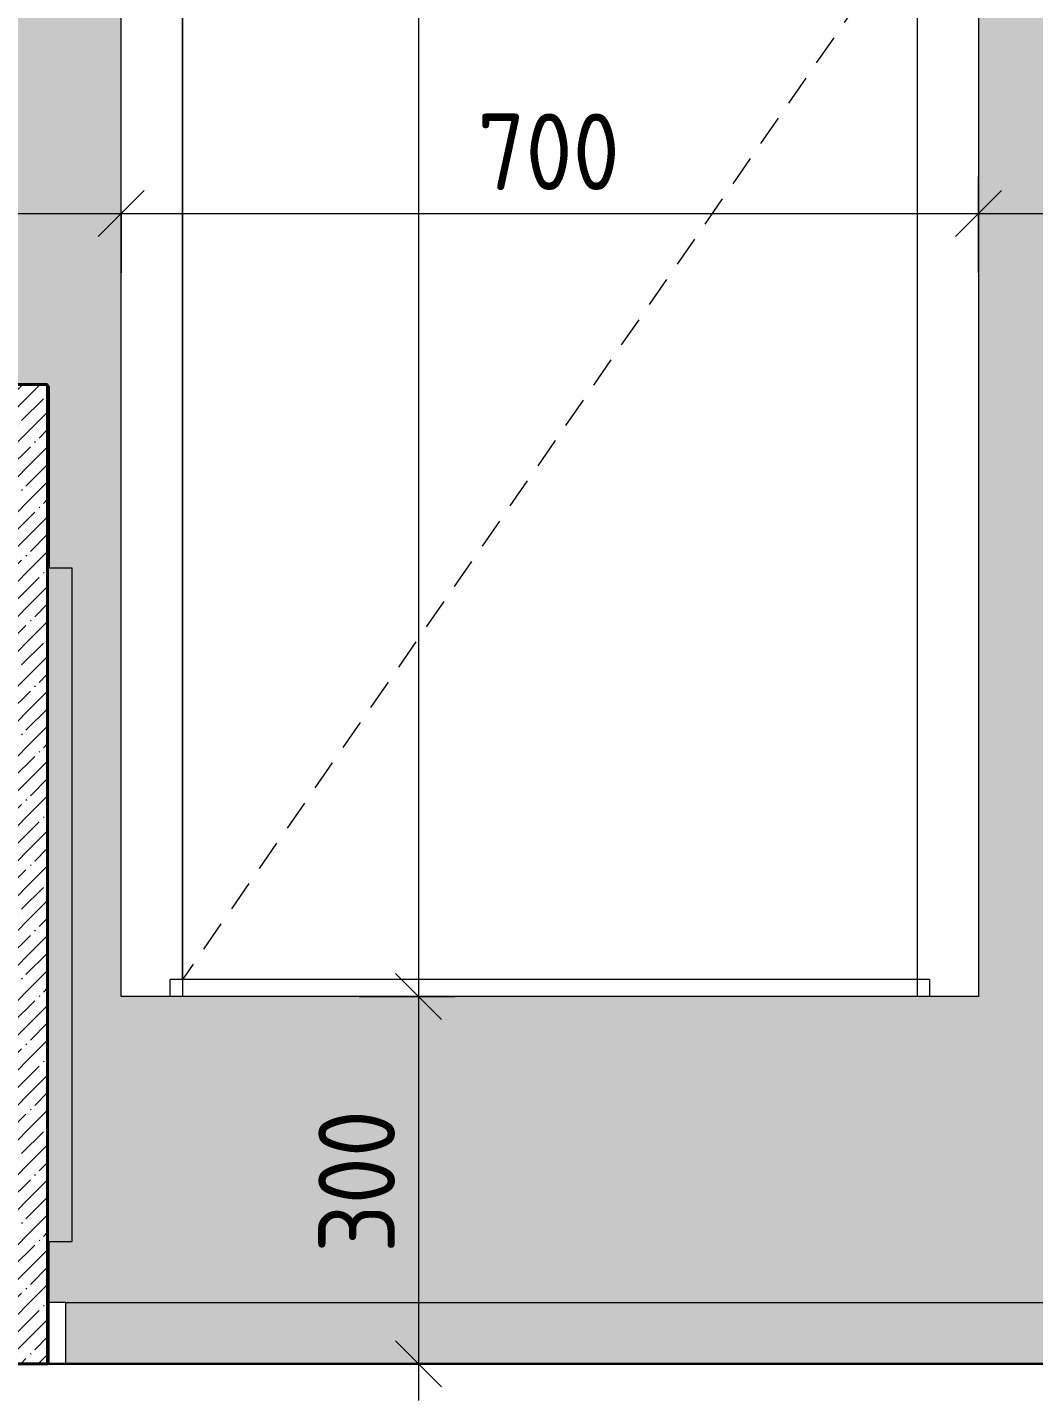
# Model space of a CAD drawing. Header units: millimetres. Extents: x -3511 to 67671, y -1987 to 16130.
# Drawn here: x 48679 to 49500, y 8370 to 9492 of the extents above; entities that cross this region are included whole.
import ezdxf

# ---------------------------------------------------------------- set-up
doc = ezdxf.new("R2010")
doc.units = ezdxf.units.MM
doc.linetypes.add('200_ШТРИХ__ш1_п0_6_', pattern=[40, 25, -15])
for name, color, linetype, lineweight in [('A-ANNO-DIMS', 7, 'Continuous', 9), ('A-ANNO-DIMS-25', 7, 'Continuous', 9), ('A-DOOR', 7, 'Continuous', 9), ('A-DOOR-2', 7, '200_ШТРИХ__ш1_п0_6_', 9), ('A-DOOR-FRAM-1', 7, 'Continuous', 9), ('A-GENM', 7, 'Continuous', 9), ('A-WALL', 7, 'Continuous', 9), ('A-WALL-7', 7, 'Continuous', 40), ('A-WALL-PATT', 7, 'Continuous', 9), ('I-WALL', 7, 'Continuous', 9), ('Знаки', 7, 'Continuous', 9), ('Знаки-1', 7, 'Continuous', 18)]:
    doc.layers.add(name, color=color, linetype=linetype, lineweight=lineweight)
for name, color, linetype, lineweight, true_color in [('A-FLOR-FNSH-1', 7, 'Continuous', 30, 0x3c3c3c), ('A-WALL-6', 7, 'Continuous', 9, 0x787878), ('A-WALL-FNSH-3', 7, 'Continuous', 30, 0x3c3c3c), ('I-WALL-1', 7, 'Continuous', 9, 0x787878)]:
    doc.layers.add(name, color=color, linetype=linetype, lineweight=lineweight, true_color=true_color)
doc.styles.add('ISOCPEUR_2', font='isocpeur.ttf', dxfattribs={"width": 0.9, "height": 62.5})
doc.dimstyles.new('ISO-2_5_0_9К_БОЛЬШОЙ_1', dxfattribs={"dimscale": 304.8, "dimtxt": 62.248823, "dimasz": 0.123031, "dimexe": 0.098425, "dimexo": 0.246063, "dimgap": 0, "dimtad": 1, "dimdec": 0, "dimrnd": 10, "dimzin": 0, "dimdsep": 46, "dimtxsty": 'ISOCPEUR_2', "dimblk1": 'OBLIQUE', "dimblk2": 'OBLIQUE', "dimsah": 1, "dimcen": 0.09, "dimdle": 0.098425, "dimazin": 0, "dimtfac": 1, "dimtdec": 4, "dimtix": 1, "dimtmove": 0, "dimatfit": 3, "dimfxl": 1, "dimtvp": 1, "dimtolj": 1, "dimtzin": 0, "dimarcsym": 2})
pattern_1 = [(45, (0, 0), (-14.25598, 14.25598), []), (45, (14.256, 0), (-14.25598, 14.25598), [25.202, -5.04, 0.8382, -4.202])]

# ---------------------------------------------------------------- blocks, each defined once
blk = doc.blocks.new('110_Дверь_СКБ_1Ст - д-18 700x2100h_Технический шкаф ЭОМ и СС-23257539-Развертка 3_45-3')
at = {"layer": 'A-DOOR'}
for p, q in [((-11800, 8714), (-11800, 10450)), ((-11200, 10450), (-11200, 8714)), ((-11200, 8714), (-11800, 8714))]:
    blk.add_line(p, q, dxfattribs=at)
at = {"layer": 'A-DOOR-2'}
blk.add_line((-11200, 9582), (-11800, 8714), dxfattribs=at)
at = {"layer": 'A-DOOR-FRAM-1'}
for p, q in [((-11800, 10500), (-11800, 8700)), ((-11200, 10500), (-11200, 8700)), ((-11810, 8700), (-11810, 8714)), ((-11190, 8714), (-11810, 8714)), ((-11190, 8714), (-11190, 8700))]:
    blk.add_line(p, q, dxfattribs=at)
blk = doc.blocks.new('Плинтус - Плинтус темный _ст_школа_-33413724-Развертка 3_45-3')
at = {"layer": 'A-GENM'}
blk.add_hatch(color=256, dxfattribs=at).paths.add_polyline_path([(-10900, 8400), (-10864, 8400), (-10864, 8450), (-14565, 8450), (-14565, 8400), (-10987.2, 8400)])
blk.add_line((-14565, 8450), (-10864, 8450), dxfattribs=at)
blk = doc.blocks.new('Съемный металлический экран с перфорацией - E1-31419150-Развертка 3_45-3')
at = {"layer": 'Знаки'}
blk.add_hatch(color=256, dxfattribs=at).paths.add_polyline_path([(-14580, 8500), (-14560, 8500), (-14560, 9050), (-14580, 9050), (-14580, 8503.3)])
at = {"layer": 'Знаки-1'}
for p, q in [((-14560, 9050), (-14580, 9050)), ((-14580, 9050), (-14580, 8500)), ((-14560, 8500), (-14560, 9050)), ((-14580, 8500), (-14560, 8500))]:
    blk.add_line(p, q, dxfattribs=at)
blk = doc.blocks.new('Зашивка приборов отопления34 - Зашивка приборов отопления-33324488-Развертка 3_45-3')
at = {"layer": 'A-WALL-6'}
h = blk.add_hatch(dxfattribs=at)
h.set_pattern_fill('FP_24', color=256, style=0, pattern_type=2)
h.set_pattern_definition(pattern_1)
h.paths.add_polyline_path([(-14976, 9130), (-14655, 9130), (-14655, 9200), (-14976, 9200), (-14976, 9195.7)])
h = blk.add_hatch(dxfattribs=at)
h.set_pattern_fill('FP_24', color=256, style=0, pattern_type=2)
h.set_pattern_definition(pattern_1)
h.paths.add_polyline_path([(-14611.8, 8400), (-14580, 8400), (-14580, 9200), (-14655, 9200), (-14655, 8400), (-14617.5, 8400)])
at = {"layer": 'A-WALL-7'}
for p, q in [((-14655, 9200), (-14976, 9200)), ((-14976, 9200), (-14976, 9130)), ((-14655, 9130), (-14655, 9200)), ((-14580, 9200), (-14655, 9200)), ((-14655, 9200), (-14655, 8400)), ((-14580, 8400), (-14580, 9200)), ((-14976, 9130), (-14655, 9130)), ((-14655, 8400), (-14580, 8400))]:
    blk.add_line(p, q, dxfattribs=at)
blk = doc.blocks.new('Плинтус - Плинтус темный _ст_школа_-33445634-Развертка 3_45-3')
at = {"layer": 'A-GENM'}
for p, q in [((-14565, 8450), (-14580, 8450)), ((-14565, 8400), (-14565, 8450))]:
    blk.add_line(p, q, dxfattribs=at)
blk = doc.blocks.new('DIMBLOCK44-Развертка 3_45-3')
at = {"layer": 'A-ANNO-DIMS-25'}
for p, q in [((48295.1, 9291.3), (48295.1, 9369.8)), ((48755.2, 9291.3), (48755.2, 9369.8)), ((48265.1, 9339.8), (48755.2, 9339.8)), ((48295.1, 9339.8), (48295.1, 9291.3)), ((48755.2, 9339.8), (48755.2, 9291.3))]:
    blk.add_line(p, q, dxfattribs=at)
at = {"layer": 'A-ANNO-DIMS-25', "lineweight": 20}
for p, q in [((48295.1, 9339.8), (48313.9, 9358.5)), ((48755.2, 9339.8), (48773.9, 9358.5)), ((48295.1, 9339.8), (48276.4, 9321)), ((48755.2, 9339.8), (48736.4, 9321))]:
    blk.add_line(p, q, dxfattribs=at)
at = {"layer": 'A-ANNO-DIMS-25', "color": 0, "insert": (48462.9, 9421.4), "char_height": 62.5, "width": 149.397, "attachment_point": 1, "line_spacing_factor": 1.149209, "style": 'ISOCPEUR_2'}
blk.add_mtext('460', dxfattribs=at)
blk = doc.blocks.new('_Oblique')
at = {"color": 0, "linetype": 'ByBlock', "lineweight": -2}
blk.add_line((-0.5, -0.5), (0.5, 0.5), dxfattribs=at)
blk = doc.blocks.new('DIMBLOCK45-Развертка 3_45-3')
at = {"layer": 'A-ANNO-DIMS-25'}
for p, q in [((48755.2, 9291.3), (48755.2, 9369.8)), ((49455.2, 9291.3), (49455.2, 9369.8)), ((48755.2, 9339.8), (49455.2, 9339.8)), ((48755.2, 9339.8), (48755.2, 9291.3)), ((49455.2, 9339.8), (49455.2, 9291.3))]:
    blk.add_line(p, q, dxfattribs=at)
at = {"layer": 'A-ANNO-DIMS-25', "lineweight": 20}
for p, q in [((48755.2, 9339.8), (48773.9, 9358.5)), ((49455.2, 9339.8), (49473.9, 9358.5)), ((48755.2, 9339.8), (48736.4, 9321)), ((49455.2, 9339.8), (49436.4, 9321))]:
    blk.add_line(p, q, dxfattribs=at)
at = {"layer": 'A-ANNO-DIMS-25', "color": 0, "insert": (49045.9, 9421.4), "char_height": 62.5, "width": 142.215, "attachment_point": 1, "line_spacing_factor": 1.149209, "style": 'ISOCPEUR_2'}
blk.add_mtext('700', dxfattribs=at)
blk = doc.blocks.new('DIMBLOCK46-Развертка 3_45-3')
at = {"layer": 'A-ANNO-DIMS-25'}
for p, q in [((49665.1, 9394.8), (49665.1, 9309.8)), ((49665.1, 9339.8), (49665.1, 9394.8)), ((49455.2, 9291.3), (49455.2, 9369.8)), ((49455.2, 9339.8), (49665.1, 9339.8)), ((49455.2, 9339.8), (49455.2, 9291.3))]:
    blk.add_line(p, q, dxfattribs=at)
at = {"layer": 'A-ANNO-DIMS-25', "lineweight": 20}
for p, q in [((49455.2, 9339.8), (49473.9, 9358.5)), ((49665.1, 9339.8), (49683.9, 9358.5)), ((49455.2, 9339.8), (49436.4, 9321)), ((49665.1, 9339.8), (49646.4, 9321))]:
    blk.add_line(p, q, dxfattribs=at)
at = {"layer": 'A-ANNO-DIMS-25', "color": 0, "insert": (49506.3, 9421.4), "char_height": 62.5, "width": 129.286, "attachment_point": 1, "line_spacing_factor": 1.149209, "style": 'ISOCPEUR_2'}
blk.add_mtext('210', dxfattribs=at)
blk = doc.blocks.new('DIMBLOCK53-Развертка 3_45-3')
at = {"layer": 'A-ANNO-DIMS-25', "lineweight": 20}
for p, q in [((48997.8, 10500), (48979.1, 10518.8)), ((48997.8, 10500), (49016.6, 10481.2)), ((48997.8, 8700), (48979.1, 8718.8)), ((48997.8, 8700), (49016.6, 8681.2))]:
    blk.add_line(p, q, dxfattribs=at)
at = {"layer": 'A-ANNO-DIMS-25'}
for p, q in [((48949.4, 10500), (49027.8, 10500)), ((48997.8, 10500), (48949.4, 10500)), ((48997.8, 10500), (48997.8, 8700)), ((48949.4, 8700), (49027.8, 8700)), ((48997.8, 8700), (48949.4, 8700))]:
    blk.add_line(p, q, dxfattribs=at)
at = {"layer": 'A-ANNO-DIMS-25', "color": 0, "insert": (48916.2, 9526.4), "char_height": 62.5, "width": 176.691, "attachment_point": 1, "rotation": 90, "line_spacing_factor": 1.149209, "style": 'ISOCPEUR_2'}
blk.add_mtext('1800', dxfattribs=at)
blk = doc.blocks.new('DIMBLOCK54-Развертка 3_45-3')
at = {"layer": 'A-ANNO-DIMS-25', "lineweight": 20}
for p, q in [((48997.8, 8700), (48979.1, 8718.8)), ((48997.8, 8700), (49016.6, 8681.2)), ((48997.8, 8400), (48979.1, 8418.7)), ((48997.8, 8400), (49016.6, 8381.2))]:
    blk.add_line(p, q, dxfattribs=at)
at = {"layer": 'A-ANNO-DIMS-25'}
for p, q in [((48949.4, 8700), (49027.8, 8700)), ((48997.8, 8700), (48949.4, 8700)), ((48997.8, 8700), (48997.8, 8370)), ((48949.4, 8400), (49027.8, 8400)), ((48997.8, 8400), (48949.4, 8400))]:
    blk.add_line(p, q, dxfattribs=at)
at = {"layer": 'A-ANNO-DIMS-25', "color": 0, "insert": (48916.2, 8490.7), "char_height": 62.5, "width": 142.215, "attachment_point": 1, "rotation": 90, "line_spacing_factor": 1.149209, "style": 'ISOCPEUR_2'}
blk.add_mtext('300', dxfattribs=at)

msp = doc.modelspace()

# ---------------------------------------------------------------- hatches: boundary and pattern name
at = {"layer": 'A-WALL-PATT'}
h = msp.add_hatch(color=256, dxfattribs=at)
h.paths.add_polyline_path([(49634.2, 8450), (52396.1, 8450), (52396.1, 11800), (48575.1, 11800), (48575.1, 11700), (48296.1, 11700), (48296.1, 9200), (48695.1, 9200), (48695.1, 9198.6), (48696.1, 9198.6), (48696.1, 9050), (48715.1, 9050), (48715.1, 8500), (48696.1, 8500), (48696.1, 8450), (49618, 8450)])
h.paths.add_polyline_path([(51425.1, 8700), (51425.1, 10500), (52125.1, 10500), (52125.1, 8700), (51640.7, 8700)])
h.paths.add_polyline_path([(48792.8, 8700), (48755.2, 8700), (48755.2, 10500), (49455.2, 10500), (49455.2, 8700), (48805.2, 8700)])
h.paths.add_polyline_path([(49828.4, 8700), (49665.1, 8700), (49665.1, 10500), (50365.1, 10500), (50365.1, 8700), (50338.6, 8700)])
h.paths.add_polyline_path([(50864, 8700), (50545.1, 8700), (50545.1, 10500), (51245.1, 10500), (51245.1, 8700)])
at = {"layer": 'I-WALL'}
msp.add_hatch(color=256, dxfattribs=at).paths.add_polyline_path([(48695.1, 8450), (48696.1, 8450), (48696.1, 8500), (48695.1, 8500), (48695.1, 8457.9)])
at = {"layer": 'I-WALL-1'}
msp.add_hatch(color=256, dxfattribs=at).paths.add_polyline_path([(48695.1, 9050), (48696.1, 9050), (48696.1, 9198.6), (48695.1, 9198.6), (48695.1, 9122.5)])

# ---------------------------------------------------------------- linework, layer by layer
at = {"layer": 'A-FLOR-FNSH-1'}
msp.add_line((52417.4, 8400), (48295.1, 8400), dxfattribs=at)
at = {"layer": 'A-WALL-FNSH-3'}
for p, q in [((48695.1, 9198.6), (48695.1, 9050)), ((48696.1, 9198.6), (48695.1, 9198.6)), ((48696.1, 9050), (48696.1, 9198.6)), ((48695.1, 9050), (48696.1, 9050))]:
    msp.add_line(p, q, dxfattribs=at)
at = {"layer": 'I-WALL'}
for p, q in [((48755.2, 8700), (48755.2, 10500)), ((49455.2, 10500), (49455.2, 8700)), ((49455.2, 8700), (48755.2, 8700)), ((48696.1, 8500), (48696.1, 8400))]:
    msp.add_line(p, q, dxfattribs=at)

# ---------------------------------------------------------------- block references
at = {"layer": 'A-DOOR'}
msp.add_blockref('110_Дверь_СКБ_1Ст - д-18 700x2100h_Технический шкаф ЭОМ и СС-23257539-Развертка 3_45-3', (60605.2, 0), dxfattribs=at)
at = {"layer": 'A-GENM'}
for name in ['Плинтус - Плинтус темный _ст_школа_-33445634-Развертка 3_45-3', 'Плинтус - Плинтус темный _ст_школа_-33413724-Развертка 3_45-3']:
    msp.add_blockref(name, (63275.1, 0), dxfattribs=at)
at = {"layer": 'A-WALL'}
msp.add_blockref('Зашивка приборов отопления34 - Зашивка приборов отопления-33324488-Развертка 3_45-3', (63275.1, 0), dxfattribs=at)
at = {"layer": 'Знаки'}
msp.add_blockref('Съемный металлический экран с перфорацией - E1-31419150-Развертка 3_45-3', (63275.1, 0), dxfattribs=at)

# ---------------------------------------------------------------- dimensions: what is measured, and where the dimension line sits
at = {"layer": 'A-ANNO-DIMS'}
for base, p1, p2, override, picture, middle in [((48997.8, 8700), (49024.4, 10500), (49024.4, 8700), {"dimpost": '<>', "dimfxl": 1800}, 'DIMBLOCK53-Развертка 3_45-3', (48966.6, 9600)), ((48997.8, 8400), (49024.4, 8700), (49024.4, 8400), {"dimpost": '<>', "dimfxl": 300}, 'DIMBLOCK54-Развертка 3_45-3', (48966.6, 8550))]:
    dim = msp.add_linear_dim(base=base, p1=p1, p2=p2, angle=90, dimstyle='ISO-2_5_0_9К_БОЛЬШОЙ_1', override=override, dxfattribs=at)
    dim.commit()
    dim.dimension.update_dxf_attribs({"geometry": picture, "text_midpoint": middle})
for base, p1, p2, override, picture, middle in [((49665.1, 9339.8), (49455.2, 9366.3), (49665.1, 9469.8), {"dimpost": '<>', "dimfxl": 234.068417}, 'DIMBLOCK46-Развертка 3_45-3', (49560.2, 9371)), ((48755.2, 9339.8), (48295.1, 9366.3), (48755.2, 9366.3), {"dimpost": '<>', "dimfxl": 460.068865}, 'DIMBLOCK44-Развертка 3_45-3', (48525.2, 9371)), ((49455.2, 9339.8), (48755.2, 9366.3), (49455.2, 9366.3), {"dimpost": '<>', "dimfxl": 700}, 'DIMBLOCK45-Развертка 3_45-3', (49105.2, 9371))]:
    dim = msp.add_linear_dim(base=base, p1=p1, p2=p2, dimstyle='ISO-2_5_0_9К_БОЛЬШОЙ_1', override=override, dxfattribs=at)
    dim.commit()
    dim.dimension.update_dxf_attribs({"geometry": picture, "text_midpoint": middle})

doc.saveas('drawing.dxf')
